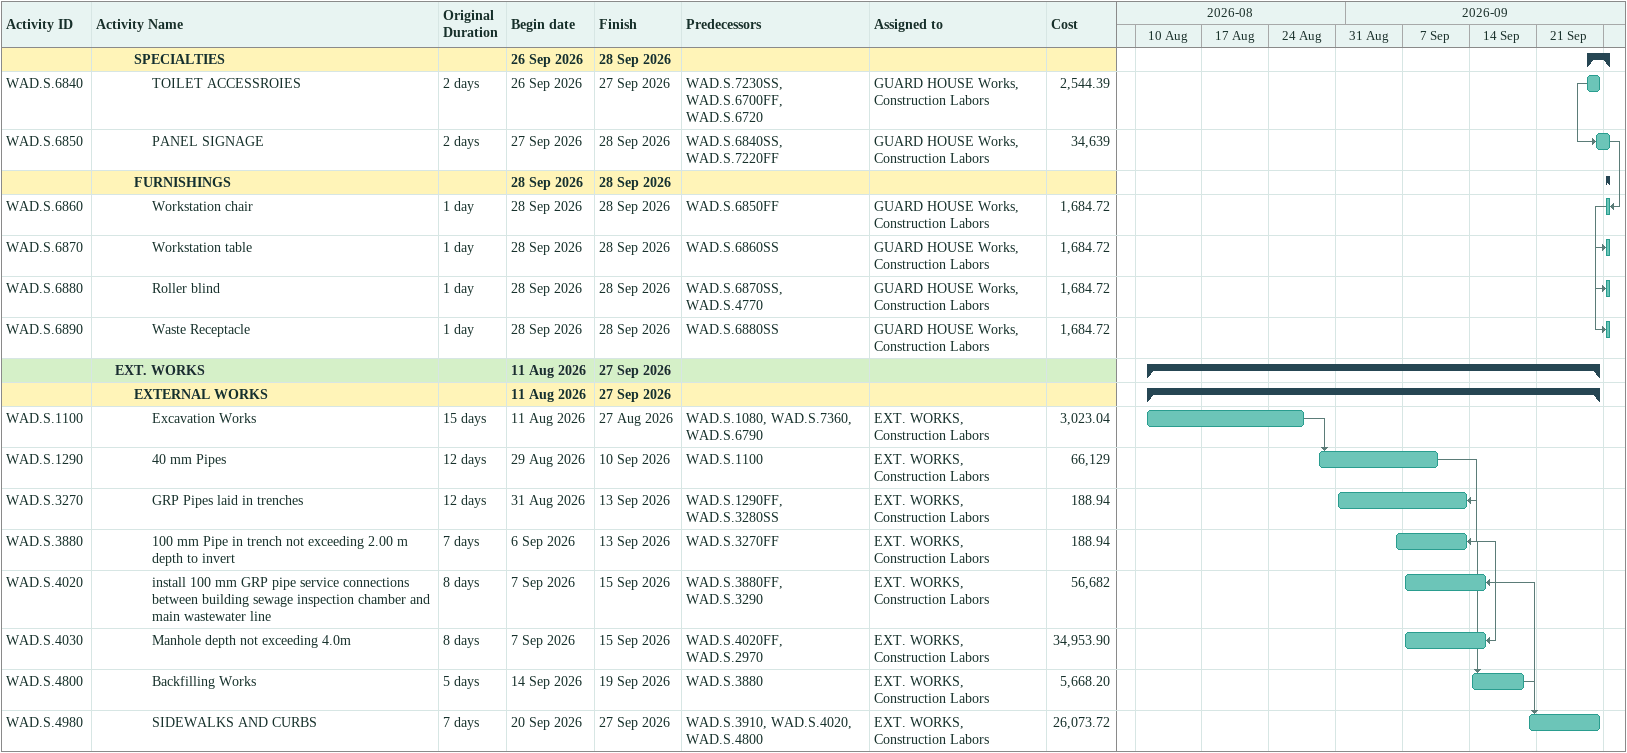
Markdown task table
| ID | Level | Task | Original duration | Start | Finish | Predecessors | Resources | Cost |
|---|---|---|---|---|---|---|---|---|
|  | 3 | **SPECIALTIES** |  | 2026-09-26 | 2026-09-28 |  |  |  |
| WAD.S.6840 | 4 | TOILET ACCESSROIES | 2d | 2026-09-26 | 2026-09-27 | WAD.S.7230SS, WAD.S.6700FF, WAD.S.6720 | GUARD HOUSE Works, Construction Labors | 2544.39 |
| WAD.S.6850 | 4 | PANEL SIGNAGE | 2d | 2026-09-27 | 2026-09-28 | WAD.S.6840SS, WAD.S.7220FF | GUARD HOUSE Works, Construction Labors | 34639 |
|  | 3 | **FURNISHINGS** |  | 2026-09-28 | 2026-09-28 |  |  |  |
| WAD.S.6860 | 4 | Workstation chair | 1d | 2026-09-28 | 2026-09-28 | WAD.S.6850FF | GUARD HOUSE Works, Construction Labors | 1684.72 |
| WAD.S.6870 | 4 | Workstation table | 1d | 2026-09-28 | 2026-09-28 | WAD.S.6860SS | GUARD HOUSE Works, Construction Labors | 1684.72 |
| WAD.S.6880 | 4 | Roller blind | 1d | 2026-09-28 | 2026-09-28 | WAD.S.6870SS, WAD.S.4770 | GUARD HOUSE Works, Construction Labors | 1684.72 |
| WAD.S.6890 | 4 | Waste Receptacle | 1d | 2026-09-28 | 2026-09-28 | WAD.S.6880SS | GUARD HOUSE Works, Construction Labors | 1684.72 |
|  | 2 | **EXT. WORKS** |  | 2026-08-11 | 2026-09-27 |  |  |  |
|  | 3 | **EXTERNAL WORKS** |  | 2026-08-11 | 2026-09-27 |  |  |  |
| WAD.S.1100 | 4 | Excavation Works | 15d | 2026-08-11 | 2026-08-27 | WAD.S.1080, WAD.S.7360, WAD.S.6790 | EXT. WORKS, Construction Labors | 3023.04 |
| WAD.S.1290 | 4 | 40 mm Pipes | 12d | 2026-08-29 | 2026-09-10 | WAD.S.1100 | EXT. WORKS, Construction Labors | 66129 |
| WAD.S.3270 | 4 | GRP Pipes laid in trenches | 12d | 2026-08-31 | 2026-09-13 | WAD.S.1290FF, WAD.S.3280SS | EXT. WORKS, Construction Labors | 188.94 |
| WAD.S.3880 | 4 | 100 mm Pipe in trench not exceeding 2.00 m depth to invert | 7d | 2026-09-06 | 2026-09-13 | WAD.S.3270FF | EXT. WORKS, Construction Labors | 188.94 |
| WAD.S.4020 | 4 | install 100 mm GRP pipe service connections between building sewage inspection chamber and main wastewater line | 8d | 2026-09-07 | 2026-09-15 | WAD.S.3880FF, WAD.S.3290 | EXT. WORKS, Construction Labors | 56682 |
| WAD.S.4030 | 4 | Manhole depth not exceeding 4.0m | 8d | 2026-09-07 | 2026-09-15 | WAD.S.4020FF, WAD.S.2970 | EXT. WORKS, Construction Labors | 34953.90 |
| WAD.S.4800 | 4 | Backfilling Works | 5d | 2026-09-14 | 2026-09-19 | WAD.S.3880 | EXT. WORKS, Construction Labors | 5668.20 |
| WAD.S.4980 | 4 | SIDEWALKS AND CURBS | 7d | 2026-09-20 | 2026-09-27 | WAD.S.3910, WAD.S.4020, WAD.S.4800 | EXT. WORKS, Construction Labors | 26073.72 |
